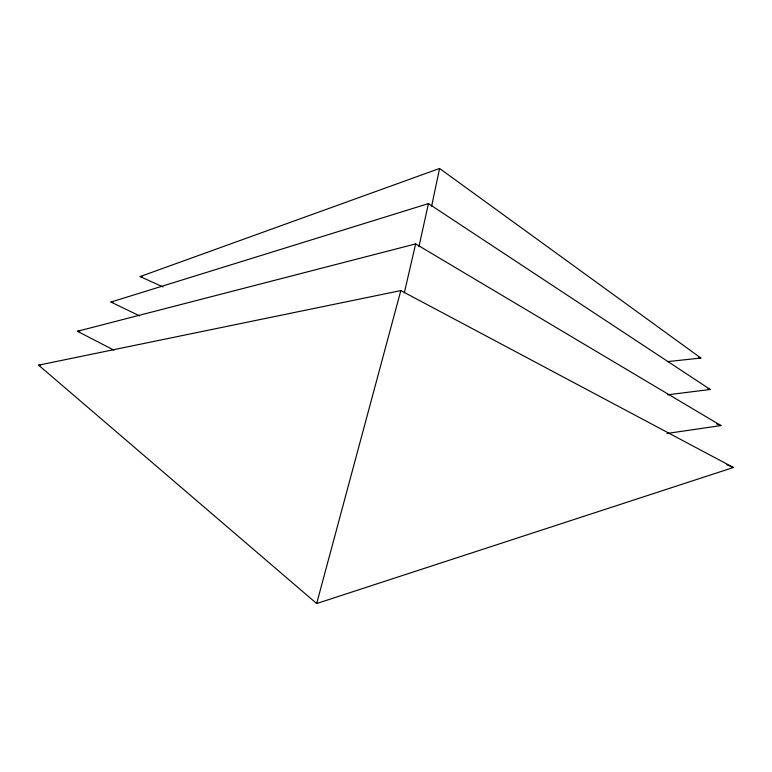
<?xml version="1.0" encoding="UTF-8"?>
<svg xmlns="http://www.w3.org/2000/svg" width="772" height="772" viewBox="0 0 772 772"><rect width="100%" height="100%" fill="white"/><g stroke="black" fill="none" stroke-linecap="round" stroke-linejoin="round"><path stroke-width="1.16" d="M431.625 206.134L439.577 168.47L700.889 358.044L667.317 361.634M418.945 246.625L428.431 203.605L710.23 389.474L667.741 394.791M404.325 292.839L415.635 243.904L720.952 425.575L666.979 433.478M316.674 603.53L400.822 290.59L733.4 467.494L316.674 603.53L38.6 365.146L400.822 290.59M162.96 286.914L140.147 276.569L439.577 168.47M139.674 315.912L110.936 302.055L428.431 203.605M113.831 350.102L77.432 331.275L415.635 243.904M38.6 365.146L40.974 364.953M77.432 331.275L79.825 331.111M110.936 302.055L113.31 301.92M140.147 276.569L142.55 276.675M698.554 357.465L700.889 358.044M708.001 388.625L710.23 389.474M716.512 423.828L720.952 425.575M726.799 464.763L733.4 467.494"/></g></svg>
